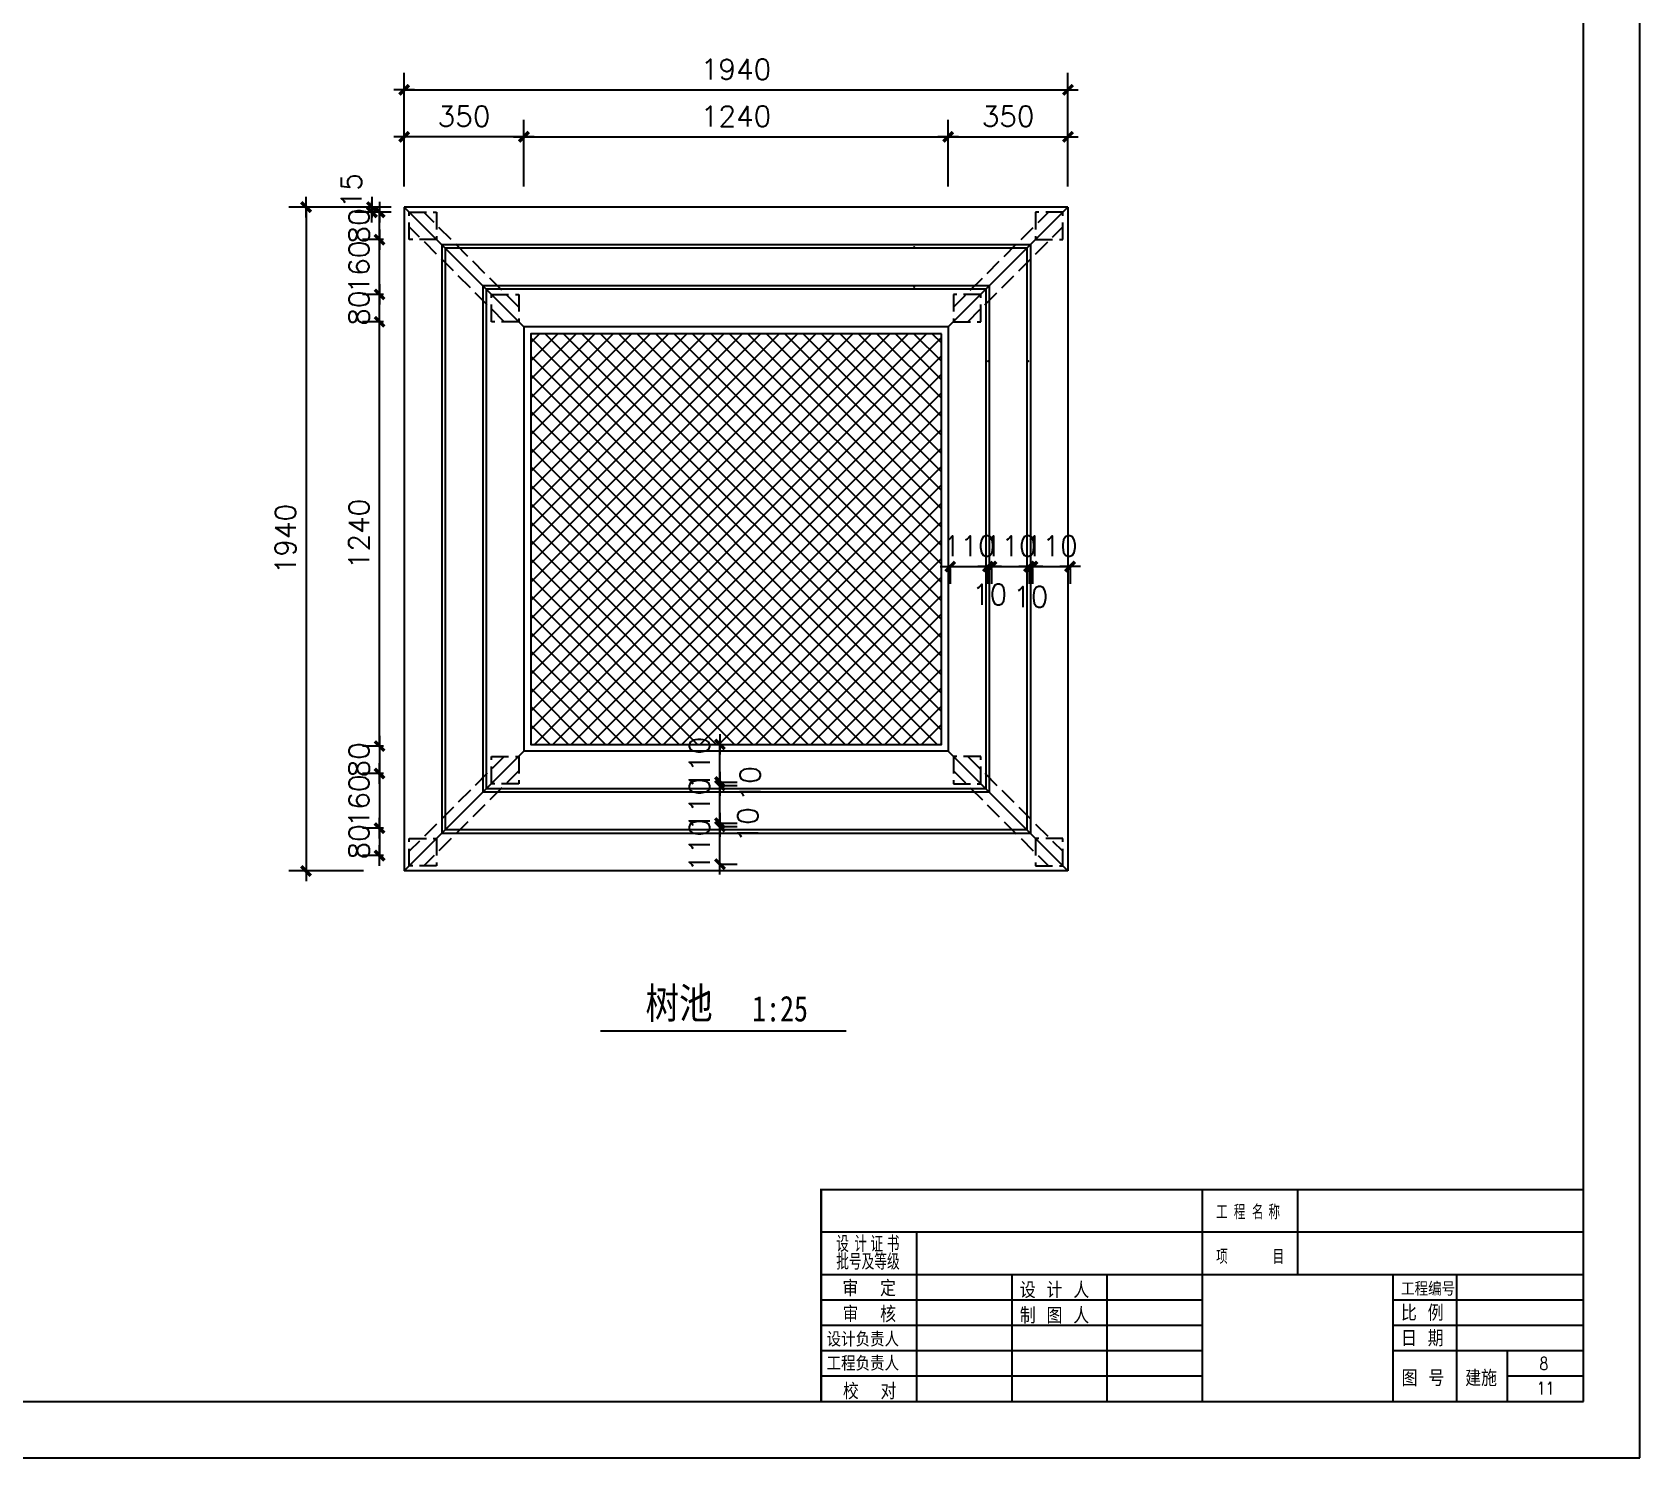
# Model space of a CAD drawing. Extents: x 1035948 to 1665131, y -158296 to 142149.
# Drawn here: x 1204067 to 1208765, y 9089 to 13255 of the extents above; entities that cross this region are included whole.
import ezdxf

# ---------------------------------------------------------------- set-up
doc = ezdxf.new("R2010")
doc.units = 0
doc.header["$LTSCALE"] = 200
doc.header["$MEASUREMENT"] = 0
doc.linetypes.add('DASH', pattern=[0.35, 0.25, -0.1])
doc.layers.get('0').update_dxf_attribs({"linetype": 'CONTINUOUS'})
doc.layers.get('DEFPOINTS').update_dxf_attribs({"linetype": 'CONTINUOUS'})
for name, color, linetype in [('HATCH', 7, 'CONTINUOUS'), ('LAYER5', 5, 'CONTINUOUS'), ('PUB_DIM', 3, 'CONTINUOUS'), ('PUB_TEXT', 7, 'CONTINUOUS'), ('PUB_WINDW', 7, 'CONTINUOUS')]:
    doc.layers.add(name, color=color, linetype=linetype)
doc.styles.add('_HZTXT', font='txt.shx', dxfattribs={"width": 0.8, "bigfont": 'hztxt.shx'})
doc.styles.add('DIM_FONT', font='SIMPLEX.shx', dxfattribs={"width": 0.8})
doc.styles.add('HZ', font='simplex.shx', dxfattribs={"bigfont": 'hztxt.shx'})
doc.styles.add('仿宋', font='simfang0.ttf')
doc.dimstyles.new('DIMN20', dxfattribs={"dimscale": 0.2, "dimtxt": 300, "dimasz": 1, "dimexe": 250, "dimexo": 300, "dimgap": 150, "dimtad": 1, "dimdec": 0, "dimzin": 0, "dimdsep": 46, "dimtxsty": 'DIM_FONT', "dimblk": '_DIMX', "dimcen": 0.09, "dimclrt": 7, "dimadec": 0, "dimazin": 0, "dimtfac": 1, "dimtdec": 0, "dimtix": 1, "dimtmove": 2, "dimatfit": 3, "dimldrblk": '_DIMX', "dimfxl": 0, "dimtolj": 1, "dimtzin": 0, "dimarcsym": 0})

# ---------------------------------------------------------------- blocks, each defined once
blk = doc.blocks.new('_DIMX')
blk.add_line((-150, 0), (150, 0))
at = {"const_width": 50}
blk.add_lwpolyline([(-70, -70), (70, 70)], dxfattribs=at)
blk = doc.blocks.new('*D663')
at = {"layer": 'DEFPOINTS', "color": 0}
for p in [(1206022.8, 11063.5), (1206022.8, 11053.5), (1206077, 11063.5)]:
    blk.add_point(p, dxfattribs=at)
at = {"layer": 'PUB_DIM', "color": 0, "lineweight": -2}
for p, q in [((1206077, 11063.7), (1206077, 11063.9)), ((1206077, 11053.5), (1206077, 11063.5)), ((1206077, 11053.3), (1206077, 11053.1)), ((1206082.8, 11063.5), (1206127, 11063.5)), ((1206082.8, 11053.5), (1206127, 11053.5))]:
    blk.add_line(p, q, dxfattribs=at)
at = {"layer": 'PUB_DIM', "color": 0, "lineweight": -2, "xscale": 0.2, "yscale": 0.2, "zscale": 0.2}
for p, rotation in [((1206077, 11063.5), 270), ((1206077, 11053.5), 90)]:
    blk.add_blockref('_DIMX', p, dxfattribs=dict(at, rotation=rotation))
at = {"layer": 'PUB_DIM', "color": 7, "insert": (1206165.1, 11058.5), "char_height": 60, "attachment_point": 5, "rotation": 90, "style": 'HZ'}
blk.add_mtext('\\A1;10', dxfattribs=at)
blk = doc.blocks.new('*D662')
at = {"layer": 'DEFPOINTS', "color": 0}
for p in [(1206022.8, 10943.5), (1206022.8, 10933.5), (1206077, 10943.5)]:
    blk.add_point(p, dxfattribs=at)
at = {"layer": 'PUB_DIM', "color": 0, "lineweight": -2}
for p, q in [((1206077, 10943.7), (1206077, 10943.9)), ((1206077, 10933.5), (1206077, 10943.5)), ((1206077, 10933.3), (1206077, 10933.1)), ((1206082.8, 10943.5), (1206127, 10943.5)), ((1206082.8, 10933.5), (1206127, 10933.5))]:
    blk.add_line(p, q, dxfattribs=at)
at = {"layer": 'PUB_DIM', "color": 0, "lineweight": -2, "xscale": 0.2, "yscale": 0.2, "zscale": 0.2}
for p, rotation in [((1206077, 10943.5), 270), ((1206077, 10933.5), 90)]:
    blk.add_blockref('_DIMX', p, dxfattribs=dict(at, rotation=rotation))
at = {"layer": 'PUB_DIM', "color": 7, "insert": (1206158.4, 10938.5), "char_height": 60, "attachment_point": 5, "rotation": 90, "style": 'HZ'}
blk.add_mtext('\\A1;10', dxfattribs=at)
blk = doc.blocks.new('*D661')
at = {"layer": 'DEFPOINTS', "color": 0}
for p in [(1206022.8, 10933.5), (1206077, 10933.5), (1206022.8, 10823.5)]:
    blk.add_point(p, dxfattribs=at)
at = {"layer": 'PUB_DIM', "color": 0, "lineweight": -2}
for p, q in [((1206077, 10933.7), (1206077, 10933.9)), ((1206077, 10823.5), (1206077, 10933.5)), ((1206082.8, 10933.5), (1206127, 10933.5)), ((1206077, 10823.3), (1206077, 10823.1)), ((1206082.8, 10823.5), (1206127, 10823.5))]:
    blk.add_line(p, q, dxfattribs=at)
at = {"layer": 'PUB_DIM', "color": 0, "lineweight": -2, "xscale": 0.2, "yscale": 0.2, "zscale": 0.2}
for p, rotation in [((1206077, 10933.5), 270), ((1206077, 10823.5), 90)]:
    blk.add_blockref('_DIMX', p, dxfattribs=dict(at, rotation=rotation))
at = {"layer": 'PUB_DIM', "color": 7, "insert": (1206017, 10878.5), "char_height": 60, "attachment_point": 5, "rotation": 90, "style": 'HZ'}
blk.add_mtext('\\A1;110', dxfattribs=at)
blk = doc.blocks.new('*D660')
at = {"layer": 'DEFPOINTS', "color": 0}
for p in [(1206022.8, 11053.5), (1206077, 11053.5), (1206022.8, 10943.5)]:
    blk.add_point(p, dxfattribs=at)
at = {"layer": 'PUB_DIM', "color": 0, "lineweight": -2}
for p, q in [((1206077, 11053.7), (1206077, 11053.9)), ((1206077, 10943.5), (1206077, 11053.5)), ((1206082.8, 11053.5), (1206127, 11053.5)), ((1206077, 10943.3), (1206077, 10943.1)), ((1206082.8, 10943.5), (1206127, 10943.5))]:
    blk.add_line(p, q, dxfattribs=at)
at = {"layer": 'PUB_DIM', "color": 0, "lineweight": -2, "xscale": 0.2, "yscale": 0.2, "zscale": 0.2}
for p, rotation in [((1206077, 11053.5), 270), ((1206077, 10943.5), 90)]:
    blk.add_blockref('_DIMX', p, dxfattribs=dict(at, rotation=rotation))
at = {"layer": 'PUB_DIM', "color": 7, "insert": (1206017, 10998.5), "char_height": 60, "attachment_point": 5, "rotation": 90, "style": 'HZ'}
blk.add_mtext('\\A1;110', dxfattribs=at)
blk = doc.blocks.new('*D659')
at = {"layer": 'DEFPOINTS', "color": 0}
for p in [(1206022.8, 11173.5), (1206077, 11173.5), (1206022.8, 11063.5)]:
    blk.add_point(p, dxfattribs=at)
at = {"layer": 'PUB_DIM', "color": 0, "lineweight": -2}
for p, q in [((1206077, 11173.7), (1206077, 11173.9)), ((1206077, 11063.5), (1206077, 11173.5)), ((1206082.8, 11173.5), (1206127, 11173.5)), ((1206077, 11063.3), (1206077, 11063.1)), ((1206082.8, 11063.5), (1206127, 11063.5))]:
    blk.add_line(p, q, dxfattribs=at)
at = {"layer": 'PUB_DIM', "color": 0, "lineweight": -2, "xscale": 0.2, "yscale": 0.2, "zscale": 0.2}
for p, rotation in [((1206077, 11173.5), 270), ((1206077, 11063.5), 90)]:
    blk.add_blockref('_DIMX', p, dxfattribs=dict(at, rotation=rotation))
at = {"layer": 'PUB_DIM', "color": 7, "insert": (1206017, 11118.5), "char_height": 60, "attachment_point": 5, "rotation": 90, "style": 'HZ'}
blk.add_mtext('\\A1;110', dxfattribs=at)
blk = doc.blocks.new('*D658')
at = {"layer": 'DEFPOINTS', "color": 0}
for p in [(1206980.2, 11747.3), (1206990.2, 11747.3), (1206990.2, 11693.1)]:
    blk.add_point(p, dxfattribs=at)
at = {"layer": 'PUB_DIM', "color": 0, "lineweight": -2}
for p, q in [((1206980, 11693.1), (1206979.8, 11693.1)), ((1206980.2, 11693.1), (1206990.2, 11693.1)), ((1206980.2, 11687.3), (1206980.2, 11643.1)), ((1206990.2, 11687.3), (1206990.2, 11643.1)), ((1206990.4, 11693.1), (1206990.6, 11693.1))]:
    blk.add_line(p, q, dxfattribs=at)
at = {"layer": 'PUB_DIM', "color": 0, "lineweight": -2, "xscale": 0.2, "yscale": 0.2, "zscale": 0.2}
blk.add_blockref('_DIMX', (1206980.2, 11693.1), dxfattribs=at)
at = {"layer": 'PUB_DIM', "color": 0, "lineweight": -2, "xscale": 0.2, "yscale": 0.2, "zscale": 0.2, "rotation": 180}
blk.add_blockref('_DIMX', (1206990.2, 11693.1), dxfattribs=at)
at = {"layer": 'PUB_DIM', "color": 7, "insert": (1206985.2, 11604.9), "char_height": 60, "attachment_point": 5, "style": 'HZ'}
blk.add_mtext('\\A1;10', dxfattribs=at)
blk = doc.blocks.new('*D657')
at = {"layer": 'DEFPOINTS', "color": 0}
for p in [(1206860.2, 11747.3), (1206870.2, 11747.3), (1206870.2, 11693.1)]:
    blk.add_point(p, dxfattribs=at)
at = {"layer": 'PUB_DIM', "color": 0, "lineweight": -2}
for p, q in [((1206860, 11693.1), (1206859.8, 11693.1)), ((1206860.2, 11693.1), (1206870.2, 11693.1)), ((1206860.2, 11687.3), (1206860.2, 11643.1)), ((1206870.2, 11687.3), (1206870.2, 11643.1)), ((1206870.4, 11693.1), (1206870.6, 11693.1))]:
    blk.add_line(p, q, dxfattribs=at)
at = {"layer": 'PUB_DIM', "color": 0, "lineweight": -2, "xscale": 0.2, "yscale": 0.2, "zscale": 0.2}
blk.add_blockref('_DIMX', (1206860.2, 11693.1), dxfattribs=at)
at = {"layer": 'PUB_DIM', "color": 0, "lineweight": -2, "xscale": 0.2, "yscale": 0.2, "zscale": 0.2, "rotation": 180}
blk.add_blockref('_DIMX', (1206870.2, 11693.1), dxfattribs=at)
at = {"layer": 'PUB_DIM', "color": 7, "insert": (1206865.2, 11611.7), "char_height": 60, "attachment_point": 5, "style": 'HZ'}
blk.add_mtext('\\A1;10', dxfattribs=at)
blk = doc.blocks.new('*D656')
at = {"layer": 'DEFPOINTS', "color": 0}
for p in [(1206750.2, 11747.3), (1206860.2, 11747.3), (1206860.2, 11693.1)]:
    blk.add_point(p, dxfattribs=at)
at = {"layer": 'PUB_DIM', "color": 0, "lineweight": -2}
for p, q in [((1206750, 11693.1), (1206749.8, 11693.1)), ((1206750.2, 11693.1), (1206860.2, 11693.1)), ((1206750.2, 11687.3), (1206750.2, 11643.1)), ((1206860.2, 11687.3), (1206860.2, 11643.1)), ((1206860.4, 11693.1), (1206860.6, 11693.1))]:
    blk.add_line(p, q, dxfattribs=at)
at = {"layer": 'PUB_DIM', "color": 0, "lineweight": -2, "xscale": 0.2, "yscale": 0.2, "zscale": 0.2}
blk.add_blockref('_DIMX', (1206750.2, 11693.1), dxfattribs=at)
at = {"layer": 'PUB_DIM', "color": 0, "lineweight": -2, "xscale": 0.2, "yscale": 0.2, "zscale": 0.2, "rotation": 180}
blk.add_blockref('_DIMX', (1206860.2, 11693.1), dxfattribs=at)
at = {"layer": 'PUB_DIM', "color": 7, "insert": (1206805.2, 11753.1), "char_height": 60, "attachment_point": 5, "style": 'HZ'}
blk.add_mtext('\\A1;110', dxfattribs=at)
blk = doc.blocks.new('*D655')
at = {"layer": 'DEFPOINTS', "color": 0}
for p in [(1206870.2, 11747.3), (1206980.2, 11747.3), (1206980.2, 11693.1)]:
    blk.add_point(p, dxfattribs=at)
at = {"layer": 'PUB_DIM', "color": 0, "lineweight": -2}
for p, q in [((1206870, 11693.1), (1206869.8, 11693.1)), ((1206870.2, 11693.1), (1206980.2, 11693.1)), ((1206870.2, 11687.3), (1206870.2, 11643.1)), ((1206980.2, 11687.3), (1206980.2, 11643.1)), ((1206980.4, 11693.1), (1206980.6, 11693.1))]:
    blk.add_line(p, q, dxfattribs=at)
at = {"layer": 'PUB_DIM', "color": 0, "lineweight": -2, "xscale": 0.2, "yscale": 0.2, "zscale": 0.2}
blk.add_blockref('_DIMX', (1206870.2, 11693.1), dxfattribs=at)
at = {"layer": 'PUB_DIM', "color": 0, "lineweight": -2, "xscale": 0.2, "yscale": 0.2, "zscale": 0.2, "rotation": 180}
blk.add_blockref('_DIMX', (1206980.2, 11693.1), dxfattribs=at)
at = {"layer": 'PUB_DIM', "color": 7, "insert": (1206925.2, 11753.1), "char_height": 60, "attachment_point": 5, "style": 'HZ'}
blk.add_mtext('\\A1;110', dxfattribs=at)
blk = doc.blocks.new('*D654')
at = {"layer": 'DEFPOINTS', "color": 0}
for p in [(1206990.2, 11747.3), (1207100.2, 11747.3), (1207100.2, 11693.1)]:
    blk.add_point(p, dxfattribs=at)
at = {"layer": 'PUB_DIM', "color": 0, "lineweight": -2}
for p, q in [((1206990, 11693.1), (1206989.8, 11693.1)), ((1206990.2, 11693.1), (1207100.2, 11693.1)), ((1206990.2, 11687.3), (1206990.2, 11643.1)), ((1207100.2, 11687.3), (1207100.2, 11643.1)), ((1207100.4, 11693.1), (1207100.6, 11693.1))]:
    blk.add_line(p, q, dxfattribs=at)
at = {"layer": 'PUB_DIM', "color": 0, "lineweight": -2, "xscale": 0.2, "yscale": 0.2, "zscale": 0.2}
blk.add_blockref('_DIMX', (1206990.2, 11693.1), dxfattribs=at)
at = {"layer": 'PUB_DIM', "color": 0, "lineweight": -2, "xscale": 0.2, "yscale": 0.2, "zscale": 0.2, "rotation": 180}
blk.add_blockref('_DIMX', (1207100.2, 11693.1), dxfattribs=at)
at = {"layer": 'PUB_DIM', "color": 7, "insert": (1207045.2, 11753.1), "char_height": 60, "attachment_point": 5, "style": 'HZ'}
blk.add_mtext('\\A1;110', dxfattribs=at)
blk = doc.blocks.new('*D653')
at = {"layer": 'DEFPOINTS', "color": 0}
for p in [(1207094.1, 12949), (1206744.1, 12743.5), (1207094.1, 12743.5)]:
    blk.add_point(p, dxfattribs=at)
at = {"layer": 'PUB_DIM', "color": 0, "lineweight": -2}
for p, q in [((1206744.1, 12803.5), (1206744.1, 12999)), ((1207094.1, 12803.5), (1207094.1, 12999)), ((1206744.3, 12949), (1207093.9, 12949))]:
    blk.add_line(p, q, dxfattribs=at)
at = {"layer": 'PUB_DIM', "color": 0, "lineweight": -2, "xscale": 0.2, "yscale": 0.2, "zscale": 0.2, "rotation": 180}
blk.add_blockref('_DIMX', (1206744.1, 12949), dxfattribs=at)
at = {"layer": 'PUB_DIM', "color": 0, "lineweight": -2, "xscale": 0.2, "yscale": 0.2, "zscale": 0.2}
blk.add_blockref('_DIMX', (1207094.1, 12949), dxfattribs=at)
at = {"layer": 'PUB_DIM', "color": 7, "insert": (1206919.1, 13009), "char_height": 60, "attachment_point": 5, "style": 'HZ'}
blk.add_mtext('\\A1;350', dxfattribs=at)
blk = doc.blocks.new('*D652')
at = {"layer": 'DEFPOINTS', "color": 0}
for p in [(1205154.1, 12949), (1205154.1, 12743.5), (1205504.1, 12743.5)]:
    blk.add_point(p, dxfattribs=at)
at = {"layer": 'PUB_DIM', "color": 0, "lineweight": -2}
for p, q in [((1205154.1, 12803.5), (1205154.1, 12999)), ((1205504.1, 12803.5), (1205504.1, 12999)), ((1205503.9, 12949), (1205154.3, 12949))]:
    blk.add_line(p, q, dxfattribs=at)
at = {"layer": 'PUB_DIM', "color": 0, "lineweight": -2, "xscale": 0.2, "yscale": 0.2, "zscale": 0.2, "rotation": 180}
blk.add_blockref('_DIMX', (1205154.1, 12949), dxfattribs=at)
at = {"layer": 'PUB_DIM', "color": 0, "lineweight": -2, "xscale": 0.2, "yscale": 0.2, "zscale": 0.2}
blk.add_blockref('_DIMX', (1205504.1, 12949), dxfattribs=at)
at = {"layer": 'PUB_DIM', "color": 7, "insert": (1205329.1, 13009), "char_height": 60, "attachment_point": 5, "style": 'HZ'}
blk.add_mtext('\\A1;350', dxfattribs=at)
blk = doc.blocks.new('*D651')
at = {"layer": 'DEFPOINTS', "color": 0}
for p in [(1206744.1, 12949), (1205504.1, 12743.5), (1206744.1, 12743.5)]:
    blk.add_point(p, dxfattribs=at)
at = {"layer": 'PUB_DIM', "color": 0, "lineweight": -2}
for p, q in [((1205504.1, 12803.5), (1205504.1, 12999)), ((1206744.1, 12803.5), (1206744.1, 12999)), ((1205504.3, 12949), (1206743.9, 12949))]:
    blk.add_line(p, q, dxfattribs=at)
at = {"layer": 'PUB_DIM', "color": 0, "lineweight": -2, "xscale": 0.2, "yscale": 0.2, "zscale": 0.2, "rotation": 180}
blk.add_blockref('_DIMX', (1205504.1, 12949), dxfattribs=at)
at = {"layer": 'PUB_DIM', "color": 0, "lineweight": -2, "xscale": 0.2, "yscale": 0.2, "zscale": 0.2}
blk.add_blockref('_DIMX', (1206744.1, 12949), dxfattribs=at)
at = {"layer": 'PUB_DIM', "color": 7, "insert": (1206124.1, 13009), "char_height": 60, "attachment_point": 5, "style": 'HZ'}
blk.add_mtext('\\A1;1240', dxfattribs=at)
blk = doc.blocks.new('*D650')
at = {"layer": 'DEFPOINTS', "color": 0}
for p in [(1205154.1, 10928.5), (1205082.2, 10848.5), (1205154.1, 10848.5)]:
    blk.add_point(p, dxfattribs=at)
at = {"layer": 'PUB_DIM', "color": 0, "lineweight": -2}
for p, q in [((1205094.1, 10928.5), (1205032.2, 10928.5)), ((1205082.2, 10928.7), (1205082.2, 10928.9)), ((1205082.2, 10928.5), (1205082.2, 10848.5)), ((1205094.1, 10848.5), (1205032.2, 10848.5)), ((1205082.2, 10848.3), (1205082.2, 10848.1))]:
    blk.add_line(p, q, dxfattribs=at)
at = {"layer": 'PUB_DIM', "color": 0, "lineweight": -2, "xscale": 0.2, "yscale": 0.2, "zscale": 0.2}
for p, rotation in [((1205082.2, 10928.5), 270), ((1205082.2, 10848.5), 90)]:
    blk.add_blockref('_DIMX', p, dxfattribs=dict(at, rotation=rotation))
at = {"layer": 'PUB_DIM', "color": 7, "insert": (1205022.2, 10888.5), "char_height": 60, "attachment_point": 5, "rotation": 90, "style": 'HZ'}
blk.add_mtext('\\A1;80', dxfattribs=at)
blk = doc.blocks.new('*D649')
at = {"layer": 'DEFPOINTS', "color": 0}
for p in [(1205154.1, 11168.5), (1205082.2, 11088.5), (1205154.1, 11088.5)]:
    blk.add_point(p, dxfattribs=at)
at = {"layer": 'PUB_DIM', "color": 0, "lineweight": -2}
for p, q in [((1205094.1, 11168.5), (1205032.2, 11168.5)), ((1205082.2, 11168.7), (1205082.2, 11168.9)), ((1205082.2, 11168.5), (1205082.2, 11088.5)), ((1205094.1, 11088.5), (1205032.2, 11088.5)), ((1205082.2, 11088.3), (1205082.2, 11088.1))]:
    blk.add_line(p, q, dxfattribs=at)
at = {"layer": 'PUB_DIM', "color": 0, "lineweight": -2, "xscale": 0.2, "yscale": 0.2, "zscale": 0.2}
for p, rotation in [((1205082.2, 11168.5), 270), ((1205082.2, 11088.5), 90)]:
    blk.add_blockref('_DIMX', p, dxfattribs=dict(at, rotation=rotation))
at = {"layer": 'PUB_DIM', "color": 7, "insert": (1205022.2, 11128.5), "char_height": 60, "attachment_point": 5, "rotation": 90, "style": 'HZ'}
blk.add_mtext('\\A1;80', dxfattribs=at)
blk = doc.blocks.new('*D648')
at = {"layer": 'DEFPOINTS', "color": 0}
for p in [(1205154.1, 11088.5), (1205082.2, 10928.5), (1205154.1, 10928.5)]:
    blk.add_point(p, dxfattribs=at)
at = {"layer": 'PUB_DIM', "color": 0, "lineweight": -2}
for p, q in [((1205094.1, 11088.5), (1205032.2, 11088.5)), ((1205082.2, 11088.7), (1205082.2, 11088.9)), ((1205082.2, 11088.5), (1205082.2, 10928.5)), ((1205094.1, 10928.5), (1205032.2, 10928.5)), ((1205082.2, 10928.3), (1205082.2, 10928.1))]:
    blk.add_line(p, q, dxfattribs=at)
at = {"layer": 'PUB_DIM', "color": 0, "lineweight": -2, "xscale": 0.2, "yscale": 0.2, "zscale": 0.2}
for p, rotation in [((1205082.2, 11088.5), 270), ((1205082.2, 10928.5), 90)]:
    blk.add_blockref('_DIMX', p, dxfattribs=dict(at, rotation=rotation))
at = {"layer": 'PUB_DIM', "color": 7, "insert": (1205022.2, 11008.5), "char_height": 60, "attachment_point": 5, "rotation": 90, "style": 'HZ'}
blk.add_mtext('\\A1;160', dxfattribs=at)
blk = doc.blocks.new('*D647')
at = {"layer": 'DEFPOINTS', "color": 0}
for p in [(1205082.2, 12648.5), (1205154.1, 12648.5), (1205154.1, 12488.5)]:
    blk.add_point(p, dxfattribs=at)
at = {"layer": 'PUB_DIM', "color": 0, "lineweight": -2}
for p, q in [((1205094.1, 12648.5), (1205032.2, 12648.5)), ((1205082.2, 12648.7), (1205082.2, 12648.9)), ((1205082.2, 12488.5), (1205082.2, 12648.5)), ((1205094.1, 12488.5), (1205032.2, 12488.5)), ((1205082.2, 12488.3), (1205082.2, 12488.1))]:
    blk.add_line(p, q, dxfattribs=at)
at = {"layer": 'PUB_DIM', "color": 0, "lineweight": -2, "xscale": 0.2, "yscale": 0.2, "zscale": 0.2}
for p, rotation in [((1205082.2, 12648.5), 270), ((1205082.2, 12488.5), 90)]:
    blk.add_blockref('_DIMX', p, dxfattribs=dict(at, rotation=rotation))
at = {"layer": 'PUB_DIM', "color": 7, "insert": (1205022.2, 12568.5), "char_height": 60, "attachment_point": 5, "rotation": 90, "style": 'HZ'}
blk.add_mtext('\\A1;160', dxfattribs=at)
blk = doc.blocks.new('*D646')
at = {"layer": 'DEFPOINTS', "color": 0}
for p in [(1205082.2, 12488.5), (1205154.1, 12488.5), (1205154.1, 12408.5)]:
    blk.add_point(p, dxfattribs=at)
at = {"layer": 'PUB_DIM', "color": 0, "lineweight": -2}
for p, q in [((1205094.1, 12488.5), (1205032.2, 12488.5)), ((1205082.2, 12488.7), (1205082.2, 12488.9)), ((1205082.2, 12408.5), (1205082.2, 12488.5)), ((1205094.1, 12408.5), (1205032.2, 12408.5)), ((1205082.2, 12408.3), (1205082.2, 12408.1))]:
    blk.add_line(p, q, dxfattribs=at)
at = {"layer": 'PUB_DIM', "color": 0, "lineweight": -2, "xscale": 0.2, "yscale": 0.2, "zscale": 0.2}
for p, rotation in [((1205082.2, 12488.5), 270), ((1205082.2, 12408.5), 90)]:
    blk.add_blockref('_DIMX', p, dxfattribs=dict(at, rotation=rotation))
at = {"layer": 'PUB_DIM', "color": 7, "insert": (1205022.2, 12448.5), "char_height": 60, "attachment_point": 5, "rotation": 90, "style": 'HZ'}
blk.add_mtext('\\A1;80', dxfattribs=at)
blk = doc.blocks.new('*D645')
at = {"layer": 'DEFPOINTS', "color": 0}
for p in [(1205082.2, 12728.5), (1205154.1, 12728.5), (1205154.1, 12648.5)]:
    blk.add_point(p, dxfattribs=at)
at = {"layer": 'PUB_DIM', "color": 0, "lineweight": -2}
for p, q in [((1205094.1, 12728.5), (1205032.2, 12728.5)), ((1205082.2, 12728.7), (1205082.2, 12728.9)), ((1205082.2, 12648.5), (1205082.2, 12728.5)), ((1205094.1, 12648.5), (1205032.2, 12648.5)), ((1205082.2, 12648.3), (1205082.2, 12648.1))]:
    blk.add_line(p, q, dxfattribs=at)
at = {"layer": 'PUB_DIM', "color": 0, "lineweight": -2, "xscale": 0.2, "yscale": 0.2, "zscale": 0.2}
for p, rotation in [((1205082.2, 12728.5), 270), ((1205082.2, 12648.5), 90)]:
    blk.add_blockref('_DIMX', p, dxfattribs=dict(at, rotation=rotation))
at = {"layer": 'PUB_DIM', "color": 7, "insert": (1205022.2, 12688.5), "char_height": 60, "attachment_point": 5, "rotation": 90, "style": 'HZ'}
blk.add_mtext('\\A1;80', dxfattribs=at)
blk = doc.blocks.new('*D644')
at = {"layer": 'DEFPOINTS', "color": 0}
for p in [(1205059.9, 12743.5), (1205176.4, 12743.5), (1205176.4, 12728.5)]:
    blk.add_point(p, dxfattribs=at)
at = {"layer": 'PUB_DIM', "color": 0, "lineweight": -2}
for p, q in [((1205116.4, 12743.5), (1205009.9, 12743.5)), ((1205059.9, 12743.7), (1205059.9, 12743.9)), ((1205059.9, 12728.5), (1205059.9, 12743.5)), ((1205116.4, 12728.5), (1205009.9, 12728.5)), ((1205059.9, 12728.3), (1205059.9, 12728.1))]:
    blk.add_line(p, q, dxfattribs=at)
at = {"layer": 'PUB_DIM', "color": 0, "lineweight": -2, "xscale": 0.2, "yscale": 0.2, "zscale": 0.2}
for p, rotation in [((1205059.9, 12743.5), 270), ((1205059.9, 12728.5), 90)]:
    blk.add_blockref('_DIMX', p, dxfattribs=dict(at, rotation=rotation))
at = {"layer": 'PUB_DIM', "color": 7, "insert": (1204999.9, 12791.6), "char_height": 60, "attachment_point": 5, "rotation": 90, "style": 'HZ'}
blk.add_mtext('\\A1;15', dxfattribs=at)
blk = doc.blocks.new('*D643')
at = {"layer": 'DEFPOINTS', "color": 0}
for p in [(1205082.2, 12408.5), (1205154.1, 12408.5), (1205154.1, 11168.5)]:
    blk.add_point(p, dxfattribs=at)
at = {"layer": 'PUB_DIM', "color": 0, "lineweight": -2}
for p, q in [((1205094.1, 12408.5), (1205032.2, 12408.5)), ((1205082.2, 11168.7), (1205082.2, 12408.3)), ((1205094.1, 11168.5), (1205032.2, 11168.5))]:
    blk.add_line(p, q, dxfattribs=at)
at = {"layer": 'PUB_DIM', "color": 0, "lineweight": -2, "xscale": 0.2, "yscale": 0.2, "zscale": 0.2}
for p, rotation in [((1205082.2, 12408.5), 90), ((1205082.2, 11168.5), 270)]:
    blk.add_blockref('_DIMX', p, dxfattribs=dict(at, rotation=rotation))
at = {"layer": 'PUB_DIM', "color": 7, "insert": (1205022.2, 11788.5), "char_height": 60, "attachment_point": 5, "rotation": 90, "style": 'HZ'}
blk.add_mtext('\\A1;1240', dxfattribs=at)
blk = doc.blocks.new('*D642')
at = {"layer": 'DEFPOINTS', "color": 0}
for p in [(1207094.1, 13086.2), (1205154.1, 12844.6), (1207094.1, 12844.6)]:
    blk.add_point(p, dxfattribs=at)
at = {"layer": 'PUB_DIM', "color": 0, "lineweight": -2}
for p, q in [((1205154.1, 12904.6), (1205154.1, 13136.2)), ((1207094.1, 12904.6), (1207094.1, 13136.2)), ((1205154.3, 13086.2), (1207093.9, 13086.2))]:
    blk.add_line(p, q, dxfattribs=at)
at = {"layer": 'PUB_DIM', "color": 0, "lineweight": -2, "xscale": 0.2, "yscale": 0.2, "zscale": 0.2, "rotation": 180}
blk.add_blockref('_DIMX', (1205154.1, 13086.2), dxfattribs=at)
at = {"layer": 'PUB_DIM', "color": 0, "lineweight": -2, "xscale": 0.2, "yscale": 0.2, "zscale": 0.2}
blk.add_blockref('_DIMX', (1207094.1, 13086.2), dxfattribs=at)
at = {"layer": 'PUB_DIM', "color": 7, "insert": (1206124.1, 13146.2), "char_height": 60, "attachment_point": 5, "style": 'HZ'}
blk.add_mtext('\\A1;1940', dxfattribs=at)
blk = doc.blocks.new('*D641')
at = {"layer": 'DEFPOINTS', "color": 0}
for p in [(1205095.8, 12743.5), (1204867.5, 10803.5), (1205095.8, 10803.5)]:
    blk.add_point(p, dxfattribs=at)
at = {"layer": 'PUB_DIM', "color": 0, "lineweight": -2}
for p, q in [((1205035.8, 12743.5), (1204817.5, 12743.5)), ((1204867.5, 12743.3), (1204867.5, 10803.7)), ((1205035.8, 10803.5), (1204817.5, 10803.5))]:
    blk.add_line(p, q, dxfattribs=at)
at = {"layer": 'PUB_DIM', "color": 0, "lineweight": -2, "xscale": 0.2, "yscale": 0.2, "zscale": 0.2}
for p, rotation in [((1204867.5, 12743.5), 90), ((1204867.5, 10803.5), 270)]:
    blk.add_blockref('_DIMX', p, dxfattribs=dict(at, rotation=rotation))
at = {"layer": 'PUB_DIM', "color": 7, "insert": (1204807.5, 11773.5), "char_height": 60, "attachment_point": 5, "rotation": 90, "style": 'HZ'}
blk.add_mtext('\\A1;1940', dxfattribs=at)

msp = doc.modelspace()

# ---------------------------------------------------------------- hatches: boundary and pattern name
at = {"layer": 'HATCH'}
h = msp.add_hatch(dxfattribs=at)
h.set_pattern_fill('ANSI37', color=256, scale=12, style=0)
h.set_pattern_definition([(45, (1122741.73, -26143.486), (-26.940768, 26.940768), []), (135, (1122741.73, -26143.486), (-26.940768, -26.940768), [])])
h.paths.add_polyline_path([(1206724.0981, 12373.51253), (1205524.0981, 12373.51253), (1205524.0981, 11173.51253), (1206724.0981, 11173.51253)])

# ---------------------------------------------------------------- linework, layer by layer
for p, q in [((1207094.0981, 12743.51253), (1205154.0981, 12743.51253)), ((1205504.0981, 12393.51253), (1205154.0981, 12743.51253)), ((1205154.0981, 12743.51253), (1205154.0981, 10803.51253)), ((1206744.0981, 12393.51253), (1207094.0981, 12743.51253)), ((1207094.0981, 12743.51253), (1207094.0981, 10803.51253)), ((1206984.0981, 12633.51253), (1205264.0981, 12633.51253)), ((1205264.0981, 12633.51253), (1205264.0981, 10913.51253)), ((1206974.0981, 12623.51253), (1205274.0981, 12623.51253)), ((1205274.0981, 12623.51253), (1205274.0981, 10923.51253)), ((1206974.0981, 12623.51253), (1206974.0981, 10923.51253)), ((1206984.0981, 12633.51253), (1206984.0981, 10913.51253)), ((1206864.0981, 12513.51253), (1205384.0981, 12513.51253)), ((1205384.0981, 12513.51253), (1205384.0981, 11033.51253)), ((1206854.0981, 12503.51253), (1205394.0981, 12503.51253)), ((1205394.0981, 12503.51253), (1205394.0981, 11043.51253)), ((1206854.0981, 12503.51253), (1206854.0981, 11043.51253)), ((1206864.0981, 12513.51253), (1206864.0981, 11033.51253)), ((1206744.0981, 12393.51253), (1205504.0981, 12393.51253)), ((1205504.0981, 12393.51253), (1205504.0981, 11153.51253)), ((1206744.0981, 12393.51253), (1206744.0981, 11153.51253)), ((1205504.0981, 11153.51253), (1205154.0981, 10803.51253)), ((1206744.0981, 11153.51253), (1205504.0981, 11153.51253)), ((1206744.0981, 11153.51253), (1207094.0981, 10803.51253)), ((1206854.0981, 11043.51253), (1205394.0981, 11043.51253)), ((1206864.0981, 11033.51253), (1205384.0981, 11033.51253)), ((1206984.0981, 10913.51253), (1205264.0981, 10913.51253)), ((1206974.0981, 10923.51253), (1205274.0981, 10923.51253)), ((1207094.0981, 10803.51253), (1205154.0981, 10803.51253)), ((1207486.48416, 9872.26561), (1207486.48416, 9253.51561)), ((1207764.92166, 9872.26561), (1207764.92166, 9624.76561)), ((1206372.73416, 9748.51561), (1208600.23416, 9748.51561)), ((1206651.17166, 9748.51561), (1206651.17166, 9253.51561)), ((1206372.73416, 9624.76561), (1208600.23416, 9624.76561)), ((1206929.60916, 9624.76561), (1206929.60916, 9253.51561)), ((1207208.04666, 9624.76561), (1207208.04666, 9253.51561)), ((1208043.35916, 9624.76561), (1208043.35916, 9253.51561)), ((1208228.98416, 9624.76561), (1208228.98416, 9253.51561)), ((1206372.73416, 9550.51561), (1207486.48416, 9550.51561)), ((1208043.35916, 9550.51561), (1208600.23416, 9550.51561)), ((1206372.73416, 9476.26561), (1207486.48416, 9476.26561)), ((1208043.35916, 9476.26561), (1208600.23416, 9476.26561)), ((1206372.73416, 9402.01561), (1207486.48416, 9402.01561)), ((1208043.35916, 9402.01561), (1208600.23416, 9402.01561)), ((1208377.48416, 9402.01561), (1208377.48416, 9253.51561)), ((1206372.73416, 9327.76561), (1207486.48416, 9327.76561)), ((1208377.48416, 9327.76561), (1208600.23416, 9327.76561))]:
    msp.add_line(p, q)
at = {"color": 151}
msp.add_lwpolyline([(1208765.23416, 9088.51561), (1208765.23416, 16018.51561), (1198964.23416, 16018.51561), (1198964.23416, 9088.51561)], close=True, dxfattribs=at)
at = {"color": 5}
msp.add_lwpolyline([(1208600.23416, 9253.51561), (1208600.23416, 15853.51561), (1199294.23416, 15853.51561), (1199294.23416, 9253.51561)], close=True, dxfattribs=at)
msp.add_lwpolyline([(1206724.0981, 12373.51253), (1205524.0981, 12373.51253), (1205524.0981, 11173.51253), (1206724.0981, 11173.51253)], close=True)
at = {"const_width": 6.1875}
msp.add_lwpolyline([(1206372.73416, 9253.51561), (1206372.73416, 9872.26561), (1208600.23416, 9872.26561)], dxfattribs=at)
at = {"layer": 'HATCH', "linetype": 'DASH'}
for p, q in [((1205446.6717, 12408.51253), (1205169.0981, 12686.08613)), ((1205489.0981, 12450.93894), (1205211.52451, 12728.51253)), ((1206759.0981, 12450.93894), (1207036.6717, 12728.51253)), ((1206801.52451, 12408.51253), (1207079.0981, 12686.08613)), ((1205446.6717, 11138.51253), (1205169.0981, 10860.93894)), ((1206801.52451, 11138.51253), (1207079.0981, 10860.93894)), ((1205489.0981, 11096.08613), (1205211.52451, 10818.51253)), ((1206759.0981, 11096.08613), (1207036.6717, 10818.51253))]:
    msp.add_line(p, q, dxfattribs=at)
for points in [[(1205169.0981, 12728.51253), (1205249.0981, 12728.51253), (1205249.0981, 12648.51253), (1205169.0981, 12648.51253)], [(1207079.0981, 12728.51253), (1206999.0981, 12728.51253), (1206999.0981, 12648.51253), (1207079.0981, 12648.51253)], [(1205409.0981, 12488.51253), (1205489.0981, 12488.51253), (1205489.0981, 12408.51253), (1205409.0981, 12408.51253)], [(1206839.0981, 12488.51253), (1206759.0981, 12488.51253), (1206759.0981, 12408.51253), (1206839.0981, 12408.51253)], [(1205409.0981, 11058.51253), (1205409.0981, 11138.51253), (1205489.0981, 11138.51253), (1205489.0981, 11058.51253)], [(1206839.0981, 11058.51253), (1206839.0981, 11138.51253), (1206759.0981, 11138.51253), (1206759.0981, 11058.51253)], [(1205169.0981, 10818.51253), (1205169.0981, 10898.51253), (1205249.0981, 10898.51253), (1205249.0981, 10818.51253)], [(1207079.0981, 10818.51253), (1207079.0981, 10898.51253), (1206999.0981, 10898.51253), (1206999.0981, 10818.51253)]]:
    msp.add_lwpolyline(points, close=True, dxfattribs=at)
at = {"layer": 'LAYER5', "linetype": 'Continuous'}
msp.add_line((1205728.29479, 10336.3894), (1206445.64389, 10336.3894), dxfattribs=at)
at = {"layer": 'PUB_WINDW'}
for p in [(1206644.0981, 12626.84587), (1206644.0981, 12510.1792), (1206860.76477, 12293.51253), (1206977.43144, 12293.51253)]:
    msp.add_point(p, dxfattribs=at)

# ---------------------------------------------------------------- texts
at = {"width": 0.8}
for s, height, style, p in [('工', 42.33241, '_HZTXT', (1207526.91215, 9785.41735)), ('程', 42.33241, '_HZTXT', (1207578.71941, 9785.41735)), ('名', 42.33241, '_HZTXT', (1207631.72307, 9785.41735)), ('称', 42.33241, '_HZTXT', (1207679.94213, 9785.41735)), ('设', 46.36407, '_HZTXT', (1206416.84075, 9690.21549)), ('计', 46.36407, '_HZTXT', (1206469.50505, 9690.21549)), ('证', 46.36407, '_HZTXT', (1206516.9783, 9690.21549)), ('书', 46.36407, '_HZTXT', (1206564.45155, 9690.21549)), ('批号及等级', 46.364074, '_HZTXT', (1206416.8408, 9638.3405)), ('项    目', 42.332414, '_HZTXT', (1207526.91215, 9655.12986)), ('8', 37.125, 'HZ', (1208472.24328, 9345.45859)), ('11', 37.125, 'HZ', (1208464.20609, 9273.29577))]:
    msp.add_text(s, height=height, dxfattribs=dict(at, style=style)).set_placement(p)
at = {"style": 'HZ'}
for s, height, p in [('审  定', 46.364074, (1206435.0093, 9560.528)), ('设 计 人', 46.364074, (1206953.30386, 9555.16415)), ('工程编号', 39.6, (1208067.20693, 9562.40857)), ('比 例', 46.364074, (1208067.20693, 9488.648)), ('审  核', 46.364074, (1206435.28815, 9484.91645)), ('制 图 人', 46.364074, (1206953.30386, 9480.91415)), ('设计负责人', 42.332414, (1206388.68373, 9413.66379)), ('日 期', 46.364074, (1208067.20693, 9414.398)), ('工程负责人', 42.332414, (1206388.68373, 9343.10977)), ('校  对', 46.364074, (1206436.30259, 9259.51223)), ('图 号', 46.364074, (1208069.18788, 9297.96173)), ('建施', 46.364074, (1208254.93153, 9297.96173))]:
    msp.add_text(s, height=height, dxfattribs=at).set_placement(p)
at = {"layer": 'PUB_TEXT', "style": '仿宋', "width": 0.8}
for s, height, p in [('树池', 90, (1205859.3649, 10372.22661)), ('1:25', 75, (1206170.96636, 10363.8426))]:
    msp.add_text(s, height=height, dxfattribs=at).set_placement(p)

# ---------------------------------------------------------------- dimensions: what is measured, and where the dimension line sits
at = {"layer": 'PUB_DIM'}
for p1, p2, distance, picture, middle in [((1205154.0981, 12844.56864), (1207094.0981, 12844.56864), 241.59396, '*D642', (1206124.0981, 13146.16259)), ((1205095.77722, 12743.51253), (1205095.77722, 10803.51253), -228.32484, '*D641', (1204807.45238, 11773.51253)), ((1205154.0981, 12648.51253), (1205154.0981, 12728.51253), 71.88278, '*D645', (1205022.21532, 12688.51253)), ((1205154.0981, 12488.51253), (1205154.0981, 12648.51253), 71.88278, '*D647', (1205022.21532, 12568.51253)), ((1205154.0981, 12408.51253), (1205154.0981, 12488.51253), 71.88278, '*D646', (1205022.21532, 12448.51253)), ((1205154.0981, 11168.51253), (1205154.0981, 12408.51253), 71.88278, '*D643', (1205022.21532, 11788.51253)), ((1206750.15262, 11747.27797), (1206860.15262, 11747.27797), -54.19482, '*D656', (1206805.15262, 11753.08316)), ((1206870.15262, 11747.27797), (1206980.15262, 11747.27797), -54.19482, '*D655', (1206925.15262, 11753.08316)), ((1206990.15262, 11747.27797), (1207100.15262, 11747.27797), -54.19482, '*D654', (1207045.15262, 11753.08316)), ((1205154.0981, 11168.51253), (1205154.0981, 11088.51253), -71.88278, '*D649', (1205022.21532, 11128.51253)), ((1206022.76321, 11063.51253), (1206022.76321, 11173.51253), -54.19482, '*D659', (1206016.95802, 11118.51253)), ((1205154.0981, 11088.51253), (1205154.0981, 10928.51253), -71.88278, '*D648', (1205022.21532, 11008.51253)), ((1206022.76321, 10943.51253), (1206022.76321, 11053.51253), -54.19482, '*D660', (1206016.95802, 10998.51253)), ((1205154.0981, 10928.51253), (1205154.0981, 10848.51253), -71.88278, '*D650', (1205022.21532, 10888.51253)), ((1206022.76321, 10823.51253), (1206022.76321, 10933.51253), -54.19482, '*D661', (1206016.95802, 10878.51253))]:
    dim = msp.add_aligned_dim(p1=p1, p2=p2, distance=distance, dimstyle='DIMN20', override={"dimtxsty": 'HZ'}, dxfattribs=at)
    dim.commit()
    dim.dimension.update_dxf_attribs({"geometry": picture, "text_midpoint": middle})
for base, p1, p2, picture, middle in [((1205154.0981, 12949.00537), (1205504.0981, 12743.51253), (1205154.0981, 12743.51253), '*D652', (1205329.0981, 13009.00537)), ((1206744.0981, 12949.00537), (1205504.0981, 12743.51253), (1206744.0981, 12743.51253), '*D651', (1206124.0981, 13009.00537)), ((1207094.0981, 12949.00537), (1206744.0981, 12743.51253), (1207094.0981, 12743.51253), '*D653', (1206919.0981, 13009.00537))]:
    dim = msp.add_linear_dim(base=base, p1=p1, p2=p2, dimstyle='DIMN20', override={"dimtxsty": 'HZ'}, dxfattribs=at)
    dim.commit()
    dim.dimension.update_dxf_attribs({"geometry": picture, "text_midpoint": middle})
for base, p1, p2, angle, picture, middle in [((1205059.90614, 12743.51253), (1205176.40729, 12728.51253), (1205176.40729, 12743.51253), 90, '*D644', (1204999.90614, 12791.55531)), ((1206870.15262, 11693.08316), (1206860.15262, 11747.27797), (1206870.15262, 11747.27797), 360, '*D657', (1206865.15262, 11611.65348)), ((1206990.15262, 11693.08316), (1206980.15262, 11747.27797), (1206990.15262, 11747.27797), 360, '*D658', (1206985.15262, 11604.94138)), ((1206076.95802, 11063.51253), (1206022.76321, 11053.51253), (1206022.76321, 11063.51253), 89.99999999, '*D663', (1206165.0998, 11058.51253)), ((1206076.95802, 10943.51253), (1206022.76321, 10933.51253), (1206022.76321, 10943.51253), 89.99999999, '*D662', (1206158.3877, 10938.51253))]:
    dim = msp.add_linear_dim(base=base, p1=p1, p2=p2, angle=angle, dimstyle='DIMN20', override={"dimtxsty": 'HZ'}, dxfattribs=at)
    dim.commit()
    dim.dimension.update_dxf_attribs({"geometry": picture, "text_midpoint": middle, "dimtype": 161})

doc.saveas('drawing.dxf')
